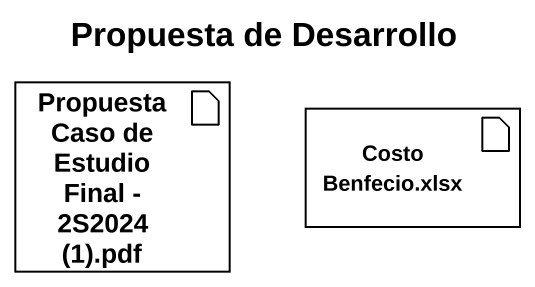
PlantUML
@startuml
title Propuesta de Desarrollo
artifact "Propuesta Caso de Estudio Final - 2S2024 (1).pdf" as Propuesta_Caso_de_Estudio
artifact "Costo Benfecio.xlsx" as Costo_Benfecio_xlsx
@enduml
